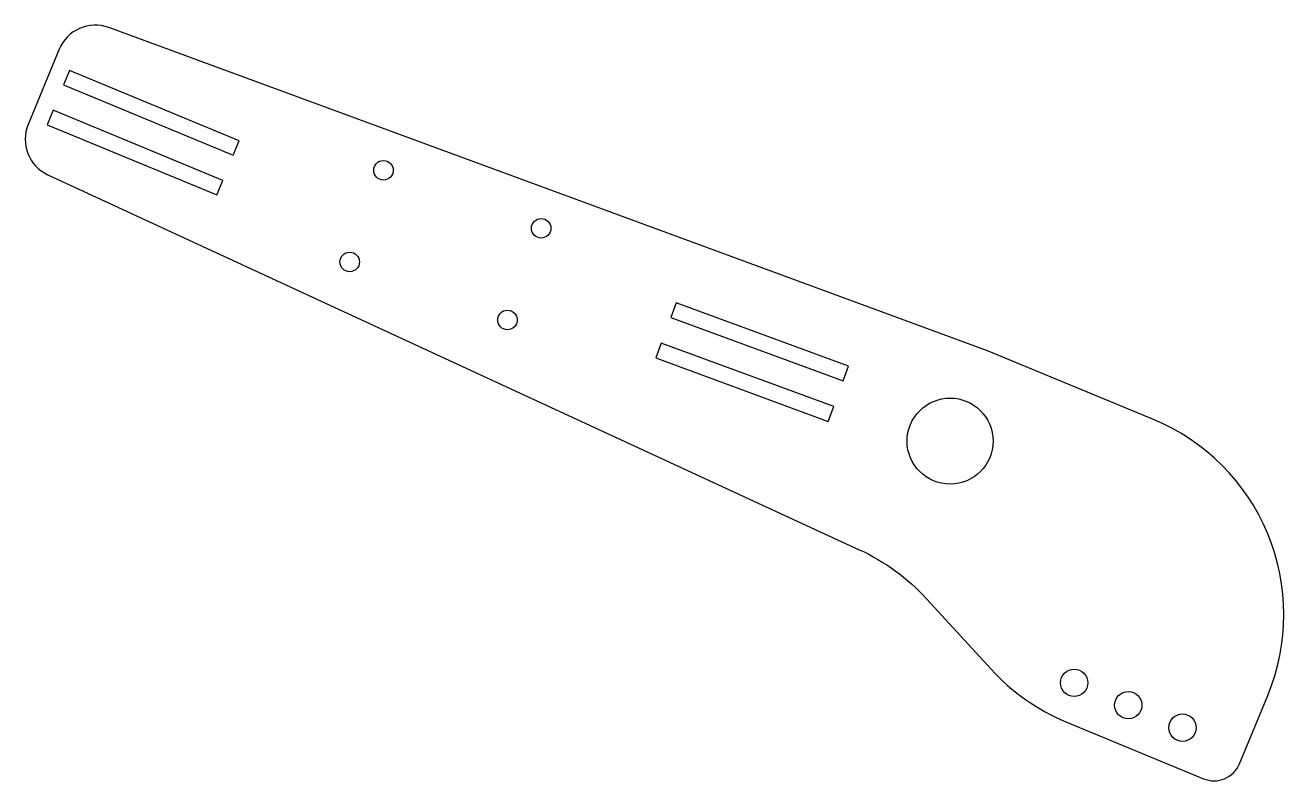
# Model space of a CAD drawing. Header units: millimetres. Extents: x -207 to 115, y -107 to 86.
import ezdxf

# ---------------------------------------------------------------- set-up
doc = ezdxf.new("R2010")
doc.units = ezdxf.units.MM
doc.layers.get('0').update_dxf_attribs({"linetype": 'CONTINUOUS'})

msp = doc.modelspace()

# ---------------------------------------------------------------- linework, layer by layer
msp.add_lwpolyline([(94.88, -106.4, 0.414214), (104.02, -102.61), (111.29, -85.06, 0.414214), (82.07, -14.5), (39.57, 3.1), (-185.28, 85.81, 0.402504), (-197.97, 80.25), (-205.92, 61.04, 0.402504), (-200.88, 48.14), (6.77, -47.79, -0.099373), (23.93, -60.33), (40.49, -78.4, 0.109518), (59.64, -91.81)], format="xyb", close=True)
for points in [[(-151.92, 56.84), (-195.34, 74.82), (-196.87, 71.13), (-153.45, 53.14)], [(-157.66, 42.98), (-156.13, 46.68), (-199.55, 64.66), (-201.08, 60.96)], [(4.01, -0.87), (-40.1, 15.36), (-41.48, 11.6), (2.63, -4.62)], [(-1.17, -14.95), (0.21, -11.19), (-43.9, 5.03), (-45.28, 1.28)]]:
    msp.add_lwpolyline(points, close=True)
for centre, radius in [((-115, 49.3), 2.5), ((-74.64, 34.45), 2.5), ((-123.63, 25.84), 2.5), ((-83.27, 10.99), 2.5), ((30, -20), 11), ((61.75, -81.85), 3.5), ((75.61, -87.59), 3.5), ((89.47, -93.33), 3.5)]:
    msp.add_circle(centre, radius)

doc.saveas('drawing.dxf')
